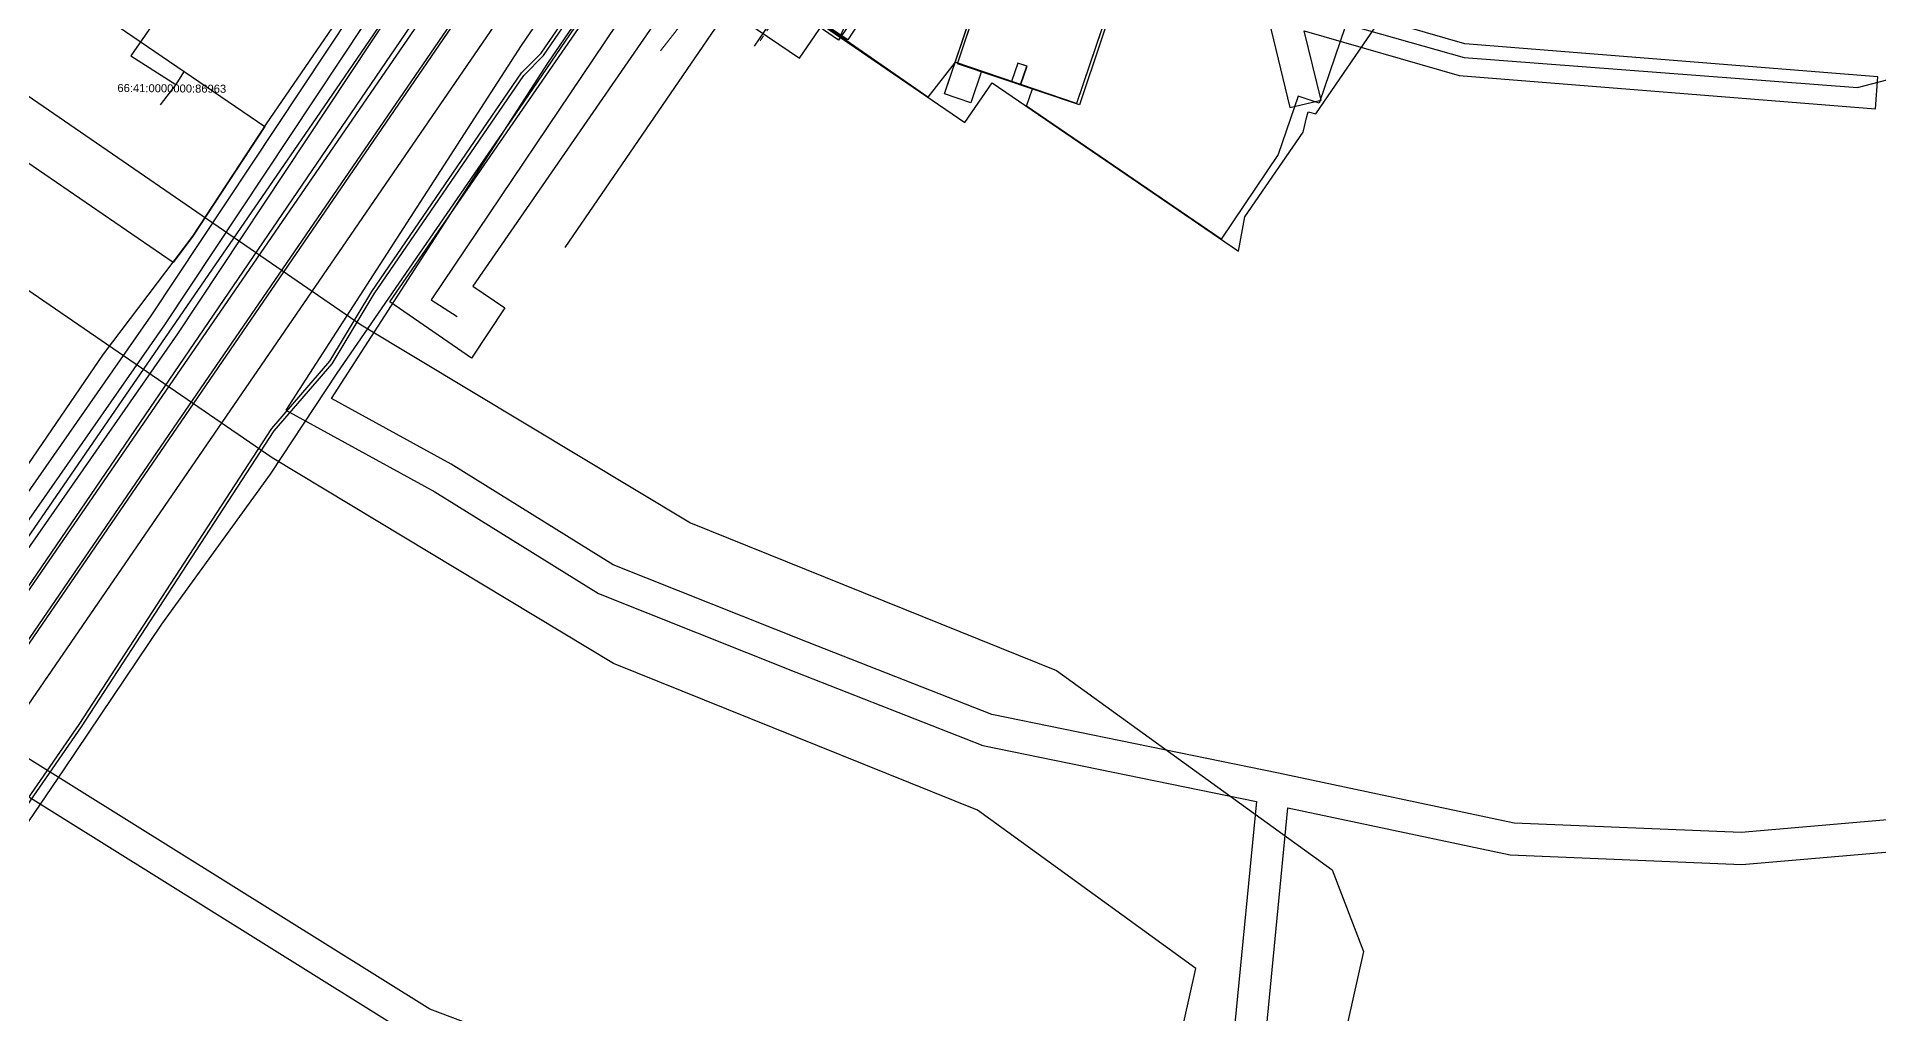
# Model space of a CAD drawing. Header units: metres. Extents: x -1448899 to 1563798, y -293564 to 398817.
# Drawn here: x 40582.6 to 40812.8, y 36668.7 to 36790.7 of the extents above; entities that cross this region are included whole.
import ezdxf
from ezdxf.enums import TextEntityAlignment as Align

# ---------------------------------------------------------------- set-up
doc = ezdxf.new("R2010")
doc.units = ezdxf.units.M
doc.linetypes.add('atp_1.5x1.5', pattern=[3, 1.5, -1.5])
for name, color, linetype in [('C', 134, 'Continuous'), ('D', 1, 'Continuous'), ('LABELS', 254, 'Continuous'), ('P', 94, 'Continuous'), ('T', 1, 'Continuous'), ('Z', 30, 'Continuous'), ('Автодорожное хозяйство', 7, 'Continuous'), ('Газопроводы', 7, 'Continuous'), ('граница ск ЕКБ', 7, 'Continuous'), ('Кабели низкого напряжения', 7, 'Continuous'), ('кадастр', 7, 'Continuous')]:
    doc.layers.add(name, color=color, linetype=linetype)
doc.styles.get("Standard").update_dxf_attribs({"font": 'arial.ttf'})
doc.linetypes.add('atp_119_3', pattern='A,4,-2,[131,ltypeshp.shx,S=0.45,R=90,X=0.45,Y=-0.45],8,[131,ltypeshp.shx,S=0.45,R=-90,X=-0.45,Y=0.45],-2,4', length=20)

# ---------------------------------------------------------------- blocks, each defined once
blk = doc.blocks.new('A$C441d7248')
at = {"layer": 'граница ск ЕКБ', "color": 5, "lineweight": 30}
blk.add_lwpolyline([(216.79, 5.82), (307.27, 137.68), (92.91, 286.43), (0, 152.62), (216.79, 5.82)], dxfattribs=at)
blk = doc.blocks.new('A$C0BB7152E')
at = {"layer": 'C', "linetype": 'Continuous'}
blk.add_lwpolyline([(1532977.17, 387248.5), (1532989.97, 387267.52), (1533001.04, 387282.35), (1533010.15, 387296.5), (1533022.12, 387314.27), (1533032.71, 387330.02), (1533041.67, 387343.87), (1533043.84, 387347.18), (1533052.81, 387360.85), (1533073.87, 387392.13), (1533084.99, 387408.63), (1533106.37, 387394.23), (1533097.45, 387380.76), (1533085.37, 387363.26), (1533071.71, 387343.18), (1533064.43, 387332.52), (1533041.7, 387298.63), (1533019.18, 387265.38), (1533010.93, 387252.7), (1532997.5, 387233.84), (1532985.41, 387215.54), (1532977.39, 387203.63)], dxfattribs=at)
at = {"layer": 'D', "linetype": 'Continuous'}
for points in [[(1533119.07, 387323.1), (1533111.38, 387299.82), (1533104.36, 387302.13), (1533105.12, 387304.43), (1533104, 387304.8), (1533103.24, 387302.5), (1533099.46, 387303.76), (1533098.15, 387299.8), (1533094.85, 387300.89), (1533103.27, 387326.41)], [(1533144.87, 387309.65), (1533141.71, 387300.08), (1533139.05, 387300.96), (1533136.62, 387293.62), (1533129.58, 387282.98), (1533105.12, 387299.41), (1533105.84, 387301.61), (1533099.46, 387303.76), (1533098.15, 387299.8), (1533094.85, 387300.89), (1533096.15, 387304.84), (1533092.79, 387300.47), (1533074.83, 387312.74)], [(1533122.44, 387333.36), (1533111.38, 387299.82), (1533104.39, 387302.12), (1533105.15, 387304.42), (1533103.98, 387304.81), (1533103.21, 387302.51), (1533096.15, 387304.84), (1533110.13, 387347.25)]]:
    blk.add_lwpolyline(points, dxfattribs=at)
for points in [[(1533096.15, 387304.84), (1533115.02, 387362.05), (1533130.25, 387357.03), (1533111.38, 387299.82)], [(1533096.15, 387304.84), (1533115.02, 387362.05), (1533122.08, 387359.72), (1533121.33, 387357.42), (1533122.5, 387357.03), (1533123.26, 387359.33), (1533130.25, 387357.03), (1533111.38, 387299.82), (1533104.39, 387302.12), (1533105.15, 387304.42), (1533103.98, 387304.81), (1533103.21, 387302.51)], [(1533096.15, 387304.84), (1533099.79, 387315.88), (1533100.45, 387315.66), (1533100.36, 387315.4), (1533103.34, 387314.41), (1533105.32, 387320.43), (1533102.35, 387321.4), (1533102.26, 387321.14), (1533101.59, 387321.36), (1533115.02, 387362.05), (1533122.08, 387359.72), (1533121.33, 387357.42), (1533122.5, 387357.03), (1533123.26, 387359.33), (1533130.25, 387357.03), (1533111.38, 387299.82), (1533104.39, 387302.12), (1533105.15, 387304.42), (1533103.98, 387304.81), (1533103.21, 387302.51)], [(1533082.72, 387307.55), (1533074.83, 387312.74), (1533086.42, 387329.93), (1533093.35, 387325.38), (1533083.23, 387309.94), (1533083.97, 387309.45)]]:
    blk.add_lwpolyline(points, close=True, dxfattribs=at)
at = {"layer": 'P', "linetype": 'Continuous'}
blk.add_lwpolyline([(1533074.63, 387312.69), (1533097.44, 387297.33), (1533100.79, 387302.31), (1533131.76, 387281.51), (1533132.52, 387285.82), (1533139.73, 387296.46), (1533140.19, 387298.4), (1533140.34, 387299), (1533141.29, 387298.77), (1533149.14, 387310.35)], dxfattribs=at)
blk.add_lwpolyline([(1532976.75, 387318.44), (1533009.93, 387296.16), (1533001.04, 387282.35), (1532998.59, 387279.06), (1532964.84, 387301.78)], close=True, dxfattribs=at)
at = {"layer": 'T', "linetype": 'Continuous'}
for points in [[(1532961.82, 387183.01), (1532987.59, 387220.92), (1533011.38, 387258.11), (1533018.57, 387266.56), (1533023.77, 387275.33), (1533042.24, 387302.78), (1533044.69, 387305.28), (1533063.43, 387333.06)], [(1532961.54, 387183.3), (1532987.3, 387221.21), (1533011.1, 387258.41), (1533018.29, 387266.86), (1533023.48, 387275.61), (1533041.97, 387303.09), (1533044.42, 387305.59), (1533063.15, 387333.36)], [(1533330.57, 387567.05), (1533274, 387556.26), (1533216.53, 387544.1), (1533193.93, 387536.43), (1533174.02, 387522.56), (1533148.19, 387484.78), (1533102.62, 387418.08), (1532923.45, 387153.07), (1532596.95, 386668.16), (1532501.82, 386525.68), (1532463.24, 386470.75), (1532364.18, 386323.11), (1532278.05, 386197.05), (1532195.94, 386075.2), (1532063.54, 385880.4), (1531928.37, 385674.27)], [(1531934.83, 385669.49), (1532071.49, 385875.31), (1532203.45, 386070.48), (1532286.31, 386192.02), (1532371.45, 386319.02), (1532470.86, 386466.5), (1532497.05, 386506.13), (1532602.58, 386664.36), (1532929.87, 387147.97), (1533109.5, 387414.14), (1533154.44, 387480.52), (1533178.92, 387517.57), (1533196.83, 387528.9), (1533218.91, 387532.64), (1533276.64, 387542.75), (1533333.71, 387553.63)], [(1532064.33, 385872.03), (1533175.95, 387529.37), (1533203.37, 387541.48)], [(1533216.73, 387532.26), (1533172.46, 387515.46), (1533167.14, 387509.68), (1533152.77, 387486.79), (1533098.63, 387406.47), (1533045.06, 387327.01), (1532998.78, 387258.35), (1532937.35, 387167.22), (1532873.99, 387071.58), (1532810.63, 386975.94), (1532667.81, 386765.52), (1532524.99, 386555.1), (1532479.89, 386488.38), (1532403.68, 386375.5), (1532346.97, 386290.94), (1532292.36, 386209.52), (1532231.58, 386118.89), (1532181.03, 386043.53), (1532122.68, 385957.78), (1533172.46, 387515.46)], [(1533162.43, 387515.89), (1533154.53, 387505.18), (1533111.68, 387441.91), (1533082.13, 387397.43), (1533060.27, 387365.97), (1533034.71, 387328.22), (1532997.57, 387271.25), (1532964.96, 387223.72), (1532933.37, 387176.37), (1532874.68, 387089.36), (1532843.38, 387040.66), (1532805.03, 386986.44), (1532776.13, 386943.81), (1532731.6, 386971.39), (1532708.71, 386938.73), (1532656.13, 386861.1), (1532653.98, 386858.22), (1532649.48, 386852.18), (1532588.17, 386895.63), (1532585.35, 386897.71), (1532581.82, 386900.16), (1532575.32, 386889.29)], [(1532765.03, 386934.85), (1532794.11, 386967.41), (1532818.17, 387003.22), (1532844.83, 387042.56), (1532871.41, 387081.94), (1532896.31, 387118.47), (1532921.55, 387156.25), (1532948, 387192.55), (1532970.65, 387229.72), (1532994.19, 387264.45), (1533016.33, 387297.19), (1533037.77, 387329.04), (1533061.42, 387364.03), (1533084.97, 387398.44)], [(1533047.61, 387281.3), (1533074.68, 387321.58), (1533102.58, 387362.57), (1533103.82, 387364.69), (1533104.73, 387366.24)], [(1533102.88, 387354.1), (1533089.59, 387362.41), (1533086.95, 387358.62), (1533081.97, 387351.15), (1533064.2, 387324.83), (1533066.54, 387323.26), (1533064.86, 387320.76), (1533062.45, 387322.36), (1533030.9, 387274.66), (1533034.14, 387272.58)], [(1533026.08, 387354.59), (1533013.88, 387337.38), (1533003.05, 387321.7), (1533004.37, 387320.9), (1533003.31, 387319.51), (1533001.31, 387316.57), (1533001.98, 387316.07), (1533000.2, 387313.65), (1532999.45, 387314.2), (1532993.12, 387304.83), (1532998.75, 387301.3)], [(1533107.7, 387320.27), (1533135.52, 387312.59), (1533159.77, 387305.93), (1533208.96, 387302.56), (1533247.04, 387312.84)], [(1532999.71, 387302.86), (1532998.75, 387301.3), (1532996.83, 387298.77)]]:
    blk.add_lwpolyline(points, dxfattribs=at)
at = {"layer": 'Z', "linetype": 'Continuous'}
for points in [[(1533629.25, 387271.12), (1533488.73, 387243.43), (1533276.59, 387203.68), (1533212.06, 387524.79), (1533163.69, 387514.22), (1533156.17, 387504.03), (1533113.34, 387440.8), (1533083.78, 387396.31), (1533061.92, 387364.84), (1533036.38, 387327.12), (1532999.24, 387270.14), (1532966.62, 387222.6), (1532935.02, 387175.25), (1532876.35, 387088.27), (1532845.03, 387039.54), (1532806.68, 386985.3), (1532776.71, 386941.1), (1532732.15, 386968.69), (1532710.35, 386937.6), (1532656.87, 386858.62), (1532725.1, 386809.85)], [(1532931.71, 387177.49), (1532963.3, 387224.84), (1532995.91, 387272.36), (1533033.04, 387329.33), (1533058.61, 387367.1), (1533080.48, 387398.55), (1533110.02, 387443.02), (1533152.9, 387506.34), (1533159.62, 387515.45), (1533124.91, 387538.32), (1533068.35, 387576.42)], [(1533066.88, 387343.67), (1533041.9, 387306.5), (1533012.85, 387260.72), (1533031.56, 387250.65), (1533052.11, 387238.11), (1533076.83, 387228.48), (1533100.29, 387219.49), (1533134.54, 387212.76), (1533132.06, 387184.97)], [(1533078.37, 387168.72), (1533031.42, 387185.99), (1532980.5, 387217.2), (1532978.41, 387213.79), (1533029.66, 387182.37)], [(1533136.02, 387184.37), (1533138.48, 387211.97), (1533166.31, 387206.32), (1533195.27, 387205.34), (1533236.44, 387209.23)], [(1533236.06, 387213.21), (1533195.15, 387209.34), (1533166.77, 387210.3), (1533137.26, 387216.31), (1533101.39, 387223.35), (1533078.27, 387232.22), (1533053.89, 387241.71), (1533033.56, 387254.13), (1533018.53, 387262.2), (1533045.24, 387304.32), (1533069.17, 387339.9)], [(1533135.33, 387310.37), (1533138.04, 387299.51), (1533141.93, 387300.48), (1533139.77, 387309.13), (1533159.16, 387303.68), (1533211.23, 387299.94), (1533211.52, 387303.93), (1533159.86, 387307.64), (1533137.96, 387313.8)]]:
    blk.add_lwpolyline(points, dxfattribs=at)
for points in [[(1533148.05, 387194.09), (1533116.84, 387049.2), (1533101.97, 386967.82), (1533082.32, 386971.51), (1533097.31, 387053.52), (1533127.13, 387191.8), (1533099.7, 387211.39), (1533054.03, 387229.39), (1533011.18, 387254.74), (1532883.65, 387340.78), (1532826.45, 387378.12), (1532821.57, 387386.63), (1532823.4, 387392.47), (1532839.66, 387393.52), (1532935.64, 387329.98), (1533022.18, 387271.44), (1533063.51, 387247.01), (1533109.43, 387228.94), (1533144.07, 387204.27)], [(1533088.78, 387367.3), (1533104.68, 387356.59), (1533100.51, 387350.38), (1533090.81, 387356.92), (1533036.1, 387276.41), (1533040.09, 387273.73), (1533036.01, 387267.4), (1533025.73, 387274.35)]]:
    blk.add_lwpolyline(points, close=True, dxfattribs=at)
at = {"layer": 'LABELS'}
blk.add_text('66:41:0000000:86963', height=1, dxfattribs=at).set_placement((1532998.27, 387300.82), align=Align.MIDDLE_CENTER)
blk = doc.blocks.new('A$C0ab4c2d5')
at = {"color": 5, "lineweight": 30}
blk.add_lwpolyline([(216.79, 5.82), (307.27, 137.68), (92.91, 286.43), (0, 152.62), (216.79, 5.82)], dxfattribs=at)
for points in [[(236.54, 5.11), (255.69, 62.24), (250.02, 64), (226.93, 30.36), (214.88, 12.8), (211.12, 7.32)], [(214.85, 12.77), (230.33, 27.98), (221.7, 8.07)]]:
    blk.add_lwpolyline(points)
for points in [[(236.54, 5.11), (255.72, 62.32), (270.98, 57.21), (251.8, 0)], [(214.85, 12.77), (226.91, 30.33), (233.76, 25.62), (221.7, 8.07)]]:
    blk.add_lwpolyline(points, close=True)
at = {"layer": 'Автодорожное хозяйство', "color": 7, "linetype": 'atp_1.5x1.5', "lineweight": 15, "ltscale": 0.5, "flags": 128}
blk.add_lwpolyline([(211.9, 7.98), (215.05, 12.64), (227.11, 30.19), (237.47, 45.3)], dxfattribs=at)
at = {"layer": 'Кабели низкого напряжения', "linetype": 'atp_119_3', "lineweight": 15, "ltscale": 0.5, "flags": 128}
blk.add_lwpolyline([(239.73, 63.84), (231.14, 51.17), (220.25, 34.76), (208.56, 18.42), (199.42, 6.74)], dxfattribs=at)
at = {"layer": 'кадастр', "rotation": 359.5536696139991}
blk.add_blockref('A$C0BB7152E', (-1535830.43, -375345.19), dxfattribs=at)

msp = doc.modelspace()

# ---------------------------------------------------------------- linework, layer by layer
at = {"layer": 'Газопроводы', "color": 6, "lineweight": 200}
msp.add_circle((43176.13, 37749.97), 11368.91, dxfattribs=at)

# ---------------------------------------------------------------- block references
at = {"layer": 'Газопроводы'}
msp.add_blockref('A$C441d7248', (40461.14, 36782.24), dxfattribs=at)

# ---------------------------------------------------------------- next in the draw order: block references
at = {"layer": 'Газопроводы', "rotation": 359.9999655066117}
msp.add_blockref('A$C0ab4c2d5', (40461.14, 36782.24), dxfattribs=at)

doc.saveas('drawing.dxf')
